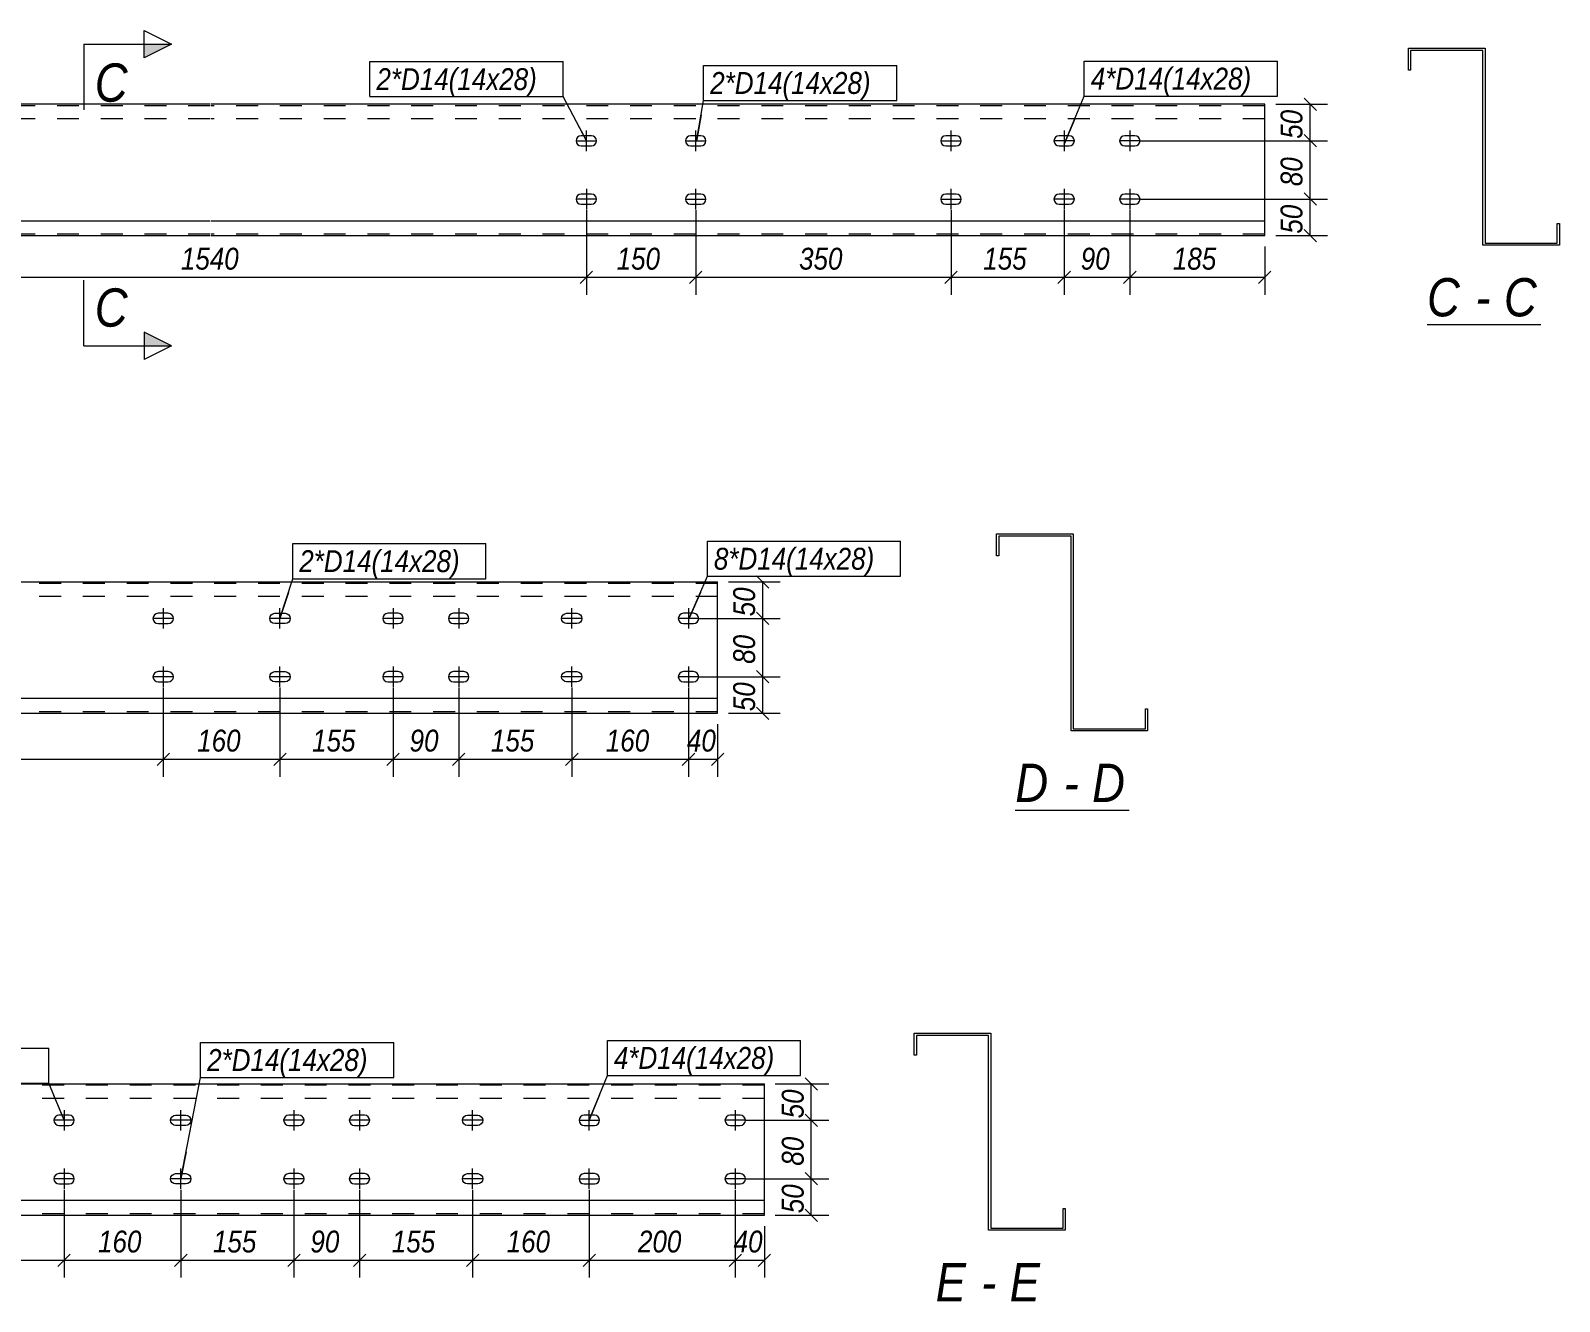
# Model space of a CAD drawing. Header units: millimetres. Extents: x 181 to 4047, y 165 to 2266.
# Drawn here: x 1389.8 to 1529.5, y 363.3 to 479.4 of the extents above; entities that cross this region are included whole.
import ezdxf

# ---------------------------------------------------------------- set-up
doc = ezdxf.new("R2010")
doc.units = ezdxf.units.MM
doc.linetypes.add('XKITLINE00', pattern=[0])
doc.linetypes.add('XKITLINE02', pattern=[4, 2, -2])
for name, color, linetype, lineweight in [('Bolt', 7, 'Continuous', 0), ('BoltMark', 3, 'Continuous', 0), ('OtherObjectType', 1, 'Continuous', 0), ('Part', 2, 'Continuous', 0), ('Section', 6, 'Continuous', 0), ('Z-DIMENSIONS', 1, 'Continuous', 0)]:
    doc.layers.add(name, color=color, linetype=linetype, lineweight=lineweight)
doc.styles.add('Arial Italic', font='ariali.ttf')

msp = doc.modelspace()

# ---------------------------------------------------------------- hatches: boundary and pattern name
at = {"layer": 'Section'}
for points in [[(1400.19, 478.17), (1402.69, 478.17), (1400.19, 476.92)], [(1400.19, 451.86), (1402.69, 450.61), (1400.19, 450.61)]]:
    msp.add_hatch(color=1, dxfattribs=at).paths.add_polyline_path(points, flags=17)

# ---------------------------------------------------------------- linework, layer by layer
at = {"layer": 'Bolt', "color": 3, "linetype": 'XKITLINE00', "lineweight": 0}
for p, q in [((1439.71, 469.53), (1439.67, 469.35)), ((1439.81, 469.68), (1439.71, 469.53)), ((1439.96, 469.78), (1439.81, 469.68)), ((1440.14, 469.81), (1439.96, 469.78)), ((1441.07, 469.81), (1440.14, 469.81)), ((1440.61, 468.41), (1440.61, 470.28)), ((1441.25, 469.78), (1441.07, 469.81)), ((1441.4, 469.68), (1441.25, 469.78)), ((1441.5, 469.53), (1441.4, 469.68)), ((1441.54, 469.35), (1441.5, 469.53)), ((1449.71, 469.53), (1449.67, 469.35)), ((1449.81, 469.68), (1449.71, 469.53)), ((1449.96, 469.78), (1449.81, 469.68)), ((1450.14, 469.81), (1449.96, 469.78)), ((1451.07, 469.81), (1450.14, 469.81)), ((1450.61, 468.41), (1450.61, 470.28)), ((1451.25, 469.78), (1451.07, 469.81)), ((1451.4, 469.68), (1451.25, 469.78)), ((1451.5, 469.53), (1451.4, 469.68)), ((1451.54, 469.35), (1451.5, 469.53)), ((1473.04, 469.53), (1473.01, 469.35)), ((1473.14, 469.68), (1473.04, 469.53)), ((1473.29, 469.78), (1473.14, 469.68)), ((1473.47, 469.81), (1473.29, 469.78)), ((1474.41, 469.81), (1473.47, 469.81)), ((1473.94, 468.41), (1473.94, 470.28)), ((1474.58, 469.78), (1474.41, 469.81)), ((1474.74, 469.68), (1474.58, 469.78)), ((1474.84, 469.53), (1474.74, 469.68)), ((1474.87, 469.35), (1474.84, 469.53)), ((1483.38, 469.53), (1483.34, 469.35)), ((1483.48, 469.68), (1483.38, 469.53)), ((1483.63, 469.78), (1483.48, 469.68)), ((1483.81, 469.81), (1483.63, 469.78)), ((1484.74, 469.81), (1483.81, 469.81)), ((1484.27, 470.28), (1484.27, 468.41)), ((1484.92, 469.78), (1484.74, 469.81)), ((1485.07, 469.68), (1484.92, 469.78)), ((1485.17, 469.53), (1485.07, 469.68)), ((1485.21, 469.35), (1485.17, 469.53)), ((1489.38, 469.53), (1489.34, 469.35)), ((1489.48, 469.68), (1489.38, 469.53)), ((1489.63, 469.78), (1489.48, 469.68)), ((1489.81, 469.81), (1489.63, 469.78)), ((1490.74, 469.81), (1489.81, 469.81)), ((1490.27, 470.28), (1490.27, 468.41)), ((1490.92, 469.78), (1490.74, 469.81)), ((1491.07, 469.68), (1490.92, 469.78)), ((1491.17, 469.53), (1491.07, 469.68)), ((1491.21, 469.35), (1491.17, 469.53)), ((1439.67, 469.35), (1439.67, 469.35)), ((1439.67, 469.35), (1439.71, 469.17)), ((1439.67, 469.35), (1441.54, 469.35)), ((1439.71, 469.17), (1439.81, 469.02)), ((1439.81, 469.02), (1439.96, 468.92)), ((1439.96, 468.92), (1440.14, 468.88)), ((1440.14, 468.88), (1441.07, 468.88)), ((1441.07, 468.88), (1441.25, 468.92)), ((1441.25, 468.92), (1441.4, 469.02)), ((1441.4, 469.02), (1441.5, 469.17)), ((1441.5, 469.17), (1441.54, 469.35)), ((1441.54, 469.35), (1441.54, 469.35)), ((1449.67, 469.35), (1449.67, 469.35)), ((1449.67, 469.35), (1449.71, 469.17)), ((1449.67, 469.35), (1451.54, 469.35)), ((1449.71, 469.17), (1449.81, 469.02)), ((1449.81, 469.02), (1449.96, 468.92)), ((1449.96, 468.92), (1450.14, 468.88)), ((1450.14, 468.88), (1451.07, 468.88)), ((1451.07, 468.88), (1451.25, 468.92)), ((1451.25, 468.92), (1451.4, 469.02)), ((1451.4, 469.02), (1451.5, 469.17)), ((1451.5, 469.17), (1451.54, 469.35)), ((1451.54, 469.35), (1451.54, 469.35)), ((1473.01, 469.35), (1473.01, 469.35)), ((1473.01, 469.35), (1473.04, 469.17)), ((1473.01, 469.35), (1474.87, 469.35)), ((1473.04, 469.17), (1473.14, 469.02)), ((1473.14, 469.02), (1473.29, 468.92)), ((1473.29, 468.92), (1473.47, 468.88)), ((1473.47, 468.88), (1474.41, 468.88)), ((1474.41, 468.88), (1474.58, 468.92)), ((1474.58, 468.92), (1474.74, 469.02)), ((1474.74, 469.02), (1474.84, 469.17)), ((1474.84, 469.17), (1474.87, 469.35)), ((1474.87, 469.35), (1474.87, 469.35)), ((1483.34, 469.35), (1483.34, 469.35)), ((1483.34, 469.35), (1483.38, 469.17)), ((1485.21, 469.35), (1483.34, 469.35)), ((1483.38, 469.17), (1483.48, 469.02)), ((1483.48, 469.02), (1483.63, 468.92)), ((1483.63, 468.92), (1483.81, 468.88)), ((1483.81, 468.88), (1484.74, 468.88)), ((1484.74, 468.88), (1484.92, 468.92)), ((1484.92, 468.92), (1485.07, 469.02)), ((1485.07, 469.02), (1485.17, 469.17)), ((1485.17, 469.17), (1485.21, 469.35)), ((1485.21, 469.35), (1485.21, 469.35)), ((1489.34, 469.35), (1489.34, 469.35)), ((1489.34, 469.35), (1489.38, 469.17)), ((1491.21, 469.35), (1489.34, 469.35)), ((1489.38, 469.17), (1489.48, 469.02)), ((1489.48, 469.02), (1489.63, 468.92)), ((1489.63, 468.92), (1489.81, 468.88)), ((1489.81, 468.88), (1490.74, 468.88)), ((1490.74, 468.88), (1490.92, 468.92)), ((1490.92, 468.92), (1491.07, 469.02)), ((1491.07, 469.02), (1491.17, 469.17)), ((1491.17, 469.17), (1491.21, 469.35)), ((1491.21, 469.35), (1491.21, 469.35)), ((1439.71, 464.19), (1439.67, 464.01)), ((1439.67, 464.01), (1439.67, 464.01)), ((1439.67, 464.01), (1439.71, 463.84)), ((1441.54, 464.01), (1439.67, 464.01)), ((1439.81, 464.34), (1439.71, 464.19)), ((1439.71, 463.84), (1439.81, 463.68)), ((1439.96, 464.44), (1439.81, 464.34)), ((1440.14, 464.48), (1439.96, 464.44)), ((1441.07, 464.48), (1440.14, 464.48)), ((1440.61, 464.95), (1440.61, 463.08)), ((1441.25, 464.44), (1441.07, 464.48)), ((1441.4, 464.34), (1441.25, 464.44)), ((1441.5, 464.19), (1441.4, 464.34)), ((1441.4, 463.68), (1441.5, 463.84)), ((1441.54, 464.01), (1441.5, 464.19)), ((1441.5, 463.84), (1441.54, 464.01)), ((1441.54, 464.01), (1441.54, 464.01)), ((1449.71, 464.19), (1449.67, 464.01)), ((1449.67, 464.01), (1449.67, 464.01)), ((1449.67, 464.01), (1449.71, 463.84)), ((1449.67, 464.01), (1451.54, 464.01)), ((1449.81, 464.34), (1449.71, 464.19)), ((1449.71, 463.84), (1449.81, 463.68)), ((1449.96, 464.44), (1449.81, 464.34)), ((1450.14, 464.48), (1449.96, 464.44)), ((1451.07, 464.48), (1450.14, 464.48)), ((1450.61, 463.08), (1450.61, 464.95)), ((1451.25, 464.44), (1451.07, 464.48)), ((1451.4, 464.34), (1451.25, 464.44)), ((1451.5, 464.19), (1451.4, 464.34)), ((1451.4, 463.68), (1451.5, 463.84)), ((1451.54, 464.01), (1451.5, 464.19)), ((1451.5, 463.84), (1451.54, 464.01)), ((1451.54, 464.01), (1451.54, 464.01)), ((1473.04, 464.19), (1473.01, 464.01)), ((1473.01, 464.01), (1473.01, 464.01)), ((1473.01, 464.01), (1473.04, 463.84)), ((1473.01, 464.01), (1474.87, 464.01)), ((1473.14, 464.34), (1473.04, 464.19)), ((1473.04, 463.84), (1473.14, 463.68)), ((1473.29, 464.44), (1473.14, 464.34)), ((1473.47, 464.48), (1473.29, 464.44)), ((1474.41, 464.48), (1473.47, 464.48)), ((1473.94, 463.08), (1473.94, 464.95)), ((1474.58, 464.44), (1474.41, 464.48)), ((1474.74, 464.34), (1474.58, 464.44)), ((1474.84, 464.19), (1474.74, 464.34)), ((1474.74, 463.68), (1474.84, 463.84)), ((1474.87, 464.01), (1474.84, 464.19)), ((1474.84, 463.84), (1474.87, 464.01)), ((1474.87, 464.01), (1474.87, 464.01)), ((1483.38, 464.19), (1483.34, 464.01)), ((1483.34, 464.01), (1483.34, 464.01)), ((1483.34, 464.01), (1483.38, 463.83)), ((1485.21, 464.01), (1483.34, 464.01)), ((1483.48, 464.34), (1483.38, 464.19)), ((1483.38, 463.83), (1483.48, 463.68)), ((1483.63, 464.44), (1483.48, 464.34)), ((1483.81, 464.48), (1483.63, 464.44)), ((1484.74, 464.48), (1483.81, 464.48)), ((1484.27, 464.95), (1484.27, 463.08)), ((1484.92, 464.44), (1484.74, 464.48)), ((1485.07, 464.34), (1484.92, 464.44)), ((1485.17, 464.19), (1485.07, 464.34)), ((1485.07, 463.68), (1485.17, 463.83)), ((1485.21, 464.01), (1485.17, 464.19)), ((1485.17, 463.83), (1485.21, 464.01)), ((1485.21, 464.01), (1485.21, 464.01)), ((1489.38, 464.19), (1489.34, 464.01)), ((1489.34, 464.01), (1489.34, 464.01)), ((1489.34, 464.01), (1489.38, 463.83)), ((1491.21, 464.01), (1489.34, 464.01)), ((1489.48, 464.34), (1489.38, 464.19)), ((1489.38, 463.83), (1489.48, 463.68)), ((1489.63, 464.44), (1489.48, 464.34)), ((1489.81, 464.48), (1489.63, 464.44)), ((1490.74, 464.48), (1489.81, 464.48)), ((1490.27, 464.95), (1490.27, 463.08)), ((1490.92, 464.44), (1490.74, 464.48)), ((1491.07, 464.34), (1490.92, 464.44)), ((1491.17, 464.19), (1491.07, 464.34)), ((1491.07, 463.68), (1491.17, 463.83)), ((1491.21, 464.01), (1491.17, 464.19)), ((1491.17, 463.83), (1491.21, 464.01)), ((1491.21, 464.01), (1491.21, 464.01)), ((1439.81, 463.68), (1439.96, 463.58)), ((1439.96, 463.58), (1440.14, 463.55)), ((1440.14, 463.55), (1441.07, 463.55)), ((1441.07, 463.55), (1441.25, 463.58)), ((1441.25, 463.58), (1441.4, 463.68)), ((1449.81, 463.68), (1449.96, 463.58)), ((1449.96, 463.58), (1450.14, 463.55)), ((1450.14, 463.55), (1451.07, 463.55)), ((1451.07, 463.55), (1451.25, 463.58)), ((1451.25, 463.58), (1451.4, 463.68)), ((1473.14, 463.68), (1473.29, 463.58)), ((1473.29, 463.58), (1473.47, 463.55)), ((1473.47, 463.55), (1474.41, 463.55)), ((1474.41, 463.55), (1474.58, 463.58)), ((1474.58, 463.58), (1474.74, 463.68)), ((1483.48, 463.68), (1483.63, 463.58)), ((1483.63, 463.58), (1483.81, 463.55)), ((1483.81, 463.55), (1484.74, 463.55)), ((1484.74, 463.55), (1484.92, 463.58)), ((1484.92, 463.58), (1485.07, 463.68)), ((1489.48, 463.68), (1489.63, 463.58)), ((1489.63, 463.58), (1489.81, 463.55)), ((1489.81, 463.55), (1490.74, 463.55)), ((1490.74, 463.55), (1490.92, 463.58)), ((1490.92, 463.58), (1491.07, 463.68)), ((1401.3, 426.13), (1401.15, 426.03)), ((1401.48, 426.17), (1401.3, 426.13)), ((1402.41, 426.17), (1401.48, 426.17)), ((1401.95, 426.64), (1401.95, 424.77)), ((1402.59, 426.13), (1402.41, 426.17)), ((1402.74, 426.03), (1402.59, 426.13)), ((1411.82, 426.03), (1411.97, 426.13)), ((1411.97, 426.13), (1412.15, 426.17)), ((1412.15, 426.17), (1413.08, 426.17)), ((1412.61, 424.77), (1412.61, 426.64)), ((1413.08, 426.17), (1413.26, 426.13)), ((1413.26, 426.13), (1413.41, 426.03)), ((1422.3, 426.13), (1422.15, 426.03)), ((1422.48, 426.17), (1422.3, 426.13)), ((1423.41, 426.17), (1422.48, 426.17)), ((1422.95, 426.64), (1422.95, 424.77)), ((1423.59, 426.13), (1423.41, 426.17)), ((1423.74, 426.03), (1423.59, 426.13)), ((1428.3, 426.13), (1428.15, 426.03)), ((1428.48, 426.17), (1428.3, 426.13)), ((1429.41, 426.17), (1428.48, 426.17)), ((1428.95, 426.64), (1428.95, 424.77)), ((1429.59, 426.13), (1429.41, 426.17)), ((1429.74, 426.03), (1429.59, 426.13)), ((1438.48, 426.03), (1438.63, 426.13)), ((1438.63, 426.13), (1438.81, 426.17)), ((1438.81, 426.17), (1439.75, 426.17)), ((1439.28, 424.77), (1439.28, 426.64)), ((1439.75, 426.17), (1439.93, 426.13)), ((1439.93, 426.13), (1440.08, 426.03)), ((1449.3, 426.13), (1449.15, 426.03)), ((1449.48, 426.17), (1449.3, 426.13)), ((1450.41, 426.17), (1449.48, 426.17)), ((1449.95, 426.64), (1449.95, 424.77)), ((1450.59, 426.13), (1450.41, 426.17)), ((1450.74, 426.03), (1450.59, 426.13)), ((1401.05, 425.88), (1401.01, 425.7)), ((1401.01, 425.7), (1401.01, 425.7)), ((1401.01, 425.7), (1401.05, 425.52)), ((1402.88, 425.7), (1401.01, 425.7)), ((1401.15, 426.03), (1401.05, 425.88)), ((1401.05, 425.52), (1401.15, 425.37)), ((1401.15, 425.37), (1401.3, 425.27)), ((1401.3, 425.27), (1401.48, 425.24)), ((1401.48, 425.24), (1402.41, 425.24)), ((1402.41, 425.24), (1402.59, 425.27)), ((1402.59, 425.27), (1402.74, 425.37)), ((1402.84, 425.88), (1402.74, 426.03)), ((1402.74, 425.37), (1402.84, 425.52)), ((1402.88, 425.7), (1402.84, 425.88)), ((1402.84, 425.52), (1402.88, 425.7)), ((1402.88, 425.7), (1402.88, 425.7)), ((1411.68, 425.7), (1411.72, 425.88)), ((1411.72, 425.52), (1411.68, 425.7)), ((1411.68, 425.7), (1411.68, 425.7)), ((1413.55, 425.7), (1411.68, 425.7)), ((1411.72, 425.88), (1411.82, 426.03)), ((1411.82, 425.37), (1411.72, 425.52)), ((1411.97, 425.27), (1411.82, 425.37)), ((1412.15, 425.24), (1411.97, 425.27)), ((1413.08, 425.24), (1412.15, 425.24)), ((1413.26, 425.27), (1413.08, 425.24)), ((1413.41, 425.37), (1413.26, 425.27)), ((1413.41, 426.03), (1413.51, 425.88)), ((1413.51, 425.52), (1413.41, 425.37)), ((1413.51, 425.88), (1413.55, 425.7)), ((1413.55, 425.7), (1413.51, 425.52)), ((1413.55, 425.7), (1413.55, 425.7)), ((1422.05, 425.88), (1422.01, 425.7)), ((1422.01, 425.7), (1422.01, 425.7)), ((1422.01, 425.7), (1422.05, 425.52)), ((1423.88, 425.7), (1422.01, 425.7)), ((1422.15, 426.03), (1422.05, 425.88)), ((1422.05, 425.52), (1422.15, 425.37)), ((1422.15, 425.37), (1422.3, 425.27)), ((1422.3, 425.27), (1422.48, 425.24)), ((1422.48, 425.24), (1423.41, 425.24)), ((1423.41, 425.24), (1423.59, 425.27)), ((1423.59, 425.27), (1423.74, 425.37)), ((1423.84, 425.88), (1423.74, 426.03)), ((1423.74, 425.37), (1423.84, 425.52)), ((1423.88, 425.7), (1423.84, 425.88)), ((1423.84, 425.52), (1423.88, 425.7)), ((1423.88, 425.7), (1423.88, 425.7)), ((1428.05, 425.88), (1428.01, 425.7)), ((1428.01, 425.7), (1428.01, 425.7)), ((1428.01, 425.7), (1428.05, 425.52)), ((1429.88, 425.7), (1428.01, 425.7)), ((1428.15, 426.03), (1428.05, 425.88)), ((1428.05, 425.52), (1428.15, 425.37)), ((1428.15, 425.37), (1428.3, 425.27)), ((1428.3, 425.27), (1428.48, 425.24)), ((1428.48, 425.24), (1429.41, 425.24)), ((1429.41, 425.24), (1429.59, 425.27)), ((1429.59, 425.27), (1429.74, 425.37)), ((1429.84, 425.88), (1429.74, 426.03)), ((1429.74, 425.37), (1429.84, 425.52)), ((1429.88, 425.7), (1429.84, 425.88)), ((1429.84, 425.52), (1429.88, 425.7)), ((1429.88, 425.7), (1429.88, 425.7)), ((1438.35, 425.7), (1438.38, 425.88)), ((1438.38, 425.52), (1438.35, 425.7)), ((1438.35, 425.7), (1438.35, 425.7)), ((1440.21, 425.7), (1438.35, 425.7)), ((1438.38, 425.88), (1438.48, 426.03)), ((1438.48, 425.37), (1438.38, 425.52)), ((1438.63, 425.27), (1438.48, 425.37)), ((1438.81, 425.24), (1438.63, 425.27)), ((1439.75, 425.24), (1438.81, 425.24)), ((1439.93, 425.27), (1439.75, 425.24)), ((1440.08, 425.37), (1439.93, 425.27)), ((1440.08, 426.03), (1440.18, 425.88)), ((1440.18, 425.52), (1440.08, 425.37)), ((1440.18, 425.88), (1440.21, 425.7)), ((1440.21, 425.7), (1440.18, 425.52)), ((1440.21, 425.7), (1440.21, 425.7)), ((1449.05, 425.88), (1449.01, 425.7)), ((1449.01, 425.7), (1449.01, 425.7)), ((1449.01, 425.7), (1449.05, 425.52)), ((1450.88, 425.7), (1449.01, 425.7)), ((1449.15, 426.03), (1449.05, 425.88)), ((1449.05, 425.52), (1449.15, 425.37)), ((1449.15, 425.37), (1449.3, 425.27)), ((1449.3, 425.27), (1449.48, 425.24)), ((1449.48, 425.24), (1450.41, 425.24)), ((1450.41, 425.24), (1450.59, 425.27)), ((1450.59, 425.27), (1450.74, 425.37)), ((1450.84, 425.88), (1450.74, 426.03)), ((1450.74, 425.37), (1450.84, 425.52)), ((1450.88, 425.7), (1450.84, 425.88)), ((1450.84, 425.52), (1450.88, 425.7)), ((1450.88, 425.7), (1450.88, 425.7)), ((1401.05, 420.55), (1401.01, 420.37)), ((1401.15, 420.7), (1401.05, 420.55)), ((1401.3, 420.8), (1401.15, 420.7)), ((1401.48, 420.84), (1401.3, 420.8)), ((1402.41, 420.84), (1401.48, 420.84)), ((1401.95, 421.3), (1401.95, 419.44)), ((1402.59, 420.8), (1402.41, 420.84)), ((1402.74, 420.7), (1402.59, 420.8)), ((1402.84, 420.55), (1402.74, 420.7)), ((1402.88, 420.37), (1402.84, 420.55)), ((1411.68, 420.37), (1411.72, 420.55)), ((1411.72, 420.55), (1411.82, 420.7)), ((1411.82, 420.7), (1411.97, 420.8)), ((1411.97, 420.8), (1412.15, 420.84)), ((1412.15, 420.84), (1413.08, 420.84)), ((1412.61, 419.44), (1412.61, 421.3)), ((1413.08, 420.84), (1413.26, 420.8)), ((1413.26, 420.8), (1413.41, 420.7)), ((1413.41, 420.7), (1413.51, 420.55)), ((1413.51, 420.55), (1413.55, 420.37)), ((1422.05, 420.55), (1422.01, 420.37)), ((1422.15, 420.7), (1422.05, 420.55)), ((1422.3, 420.8), (1422.15, 420.7)), ((1422.48, 420.84), (1422.3, 420.8)), ((1423.41, 420.84), (1422.48, 420.84)), ((1422.95, 421.3), (1422.95, 419.44)), ((1423.59, 420.8), (1423.41, 420.84)), ((1423.74, 420.7), (1423.59, 420.8)), ((1423.84, 420.55), (1423.74, 420.7)), ((1423.88, 420.37), (1423.84, 420.55)), ((1428.05, 420.55), (1428.01, 420.37)), ((1428.15, 420.7), (1428.05, 420.55)), ((1428.3, 420.8), (1428.15, 420.7)), ((1428.48, 420.84), (1428.3, 420.8)), ((1429.41, 420.84), (1428.48, 420.84)), ((1428.95, 421.3), (1428.95, 419.44)), ((1429.59, 420.8), (1429.41, 420.84)), ((1429.74, 420.7), (1429.59, 420.8)), ((1429.84, 420.55), (1429.74, 420.7)), ((1429.88, 420.37), (1429.84, 420.55)), ((1438.35, 420.37), (1438.38, 420.55)), ((1438.38, 420.55), (1438.48, 420.7)), ((1438.48, 420.7), (1438.63, 420.8)), ((1438.63, 420.8), (1438.81, 420.84)), ((1438.81, 420.84), (1439.75, 420.84)), ((1439.28, 419.44), (1439.28, 421.3)), ((1439.75, 420.84), (1439.93, 420.8)), ((1439.93, 420.8), (1440.08, 420.7)), ((1440.08, 420.7), (1440.18, 420.55)), ((1440.18, 420.55), (1440.21, 420.37)), ((1449.05, 420.55), (1449.01, 420.37)), ((1449.15, 420.7), (1449.05, 420.55)), ((1449.3, 420.8), (1449.15, 420.7)), ((1449.48, 420.84), (1449.3, 420.8)), ((1450.41, 420.84), (1449.48, 420.84)), ((1449.95, 421.3), (1449.95, 419.44)), ((1450.59, 420.8), (1450.41, 420.84)), ((1450.74, 420.7), (1450.59, 420.8)), ((1450.84, 420.55), (1450.74, 420.7)), ((1450.88, 420.37), (1450.84, 420.55)), ((1401.01, 420.37), (1401.01, 420.37)), ((1401.01, 420.37), (1401.05, 420.19)), ((1402.88, 420.37), (1401.01, 420.37)), ((1401.05, 420.19), (1401.15, 420.04)), ((1401.15, 420.04), (1401.3, 419.94)), ((1401.3, 419.94), (1401.48, 419.9)), ((1401.48, 419.9), (1402.41, 419.9)), ((1402.41, 419.9), (1402.59, 419.94)), ((1402.59, 419.94), (1402.74, 420.04)), ((1402.74, 420.04), (1402.84, 420.19)), ((1402.84, 420.19), (1402.88, 420.37)), ((1402.88, 420.37), (1402.88, 420.37)), ((1411.72, 420.19), (1411.68, 420.37)), ((1411.68, 420.37), (1411.68, 420.37)), ((1413.55, 420.37), (1411.68, 420.37)), ((1411.82, 420.04), (1411.72, 420.19)), ((1411.97, 419.94), (1411.82, 420.04)), ((1412.15, 419.9), (1411.97, 419.94)), ((1413.08, 419.9), (1412.15, 419.9)), ((1413.26, 419.94), (1413.08, 419.9)), ((1413.41, 420.04), (1413.26, 419.94)), ((1413.51, 420.19), (1413.41, 420.04)), ((1413.55, 420.37), (1413.51, 420.19)), ((1413.55, 420.37), (1413.55, 420.37)), ((1422.01, 420.37), (1422.01, 420.37)), ((1422.01, 420.37), (1422.05, 420.19)), ((1423.88, 420.37), (1422.01, 420.37)), ((1422.05, 420.19), (1422.15, 420.04)), ((1422.15, 420.04), (1422.3, 419.94)), ((1422.3, 419.94), (1422.48, 419.9)), ((1422.48, 419.9), (1423.41, 419.9)), ((1423.41, 419.9), (1423.59, 419.94)), ((1423.59, 419.94), (1423.74, 420.04)), ((1423.74, 420.04), (1423.84, 420.19)), ((1423.84, 420.19), (1423.88, 420.37)), ((1423.88, 420.37), (1423.88, 420.37)), ((1428.01, 420.37), (1428.01, 420.37)), ((1428.01, 420.37), (1428.05, 420.19)), ((1429.88, 420.37), (1428.01, 420.37)), ((1428.05, 420.19), (1428.15, 420.04)), ((1428.15, 420.04), (1428.3, 419.94)), ((1428.3, 419.94), (1428.48, 419.9)), ((1428.48, 419.9), (1429.41, 419.9)), ((1429.41, 419.9), (1429.59, 419.94)), ((1429.59, 419.94), (1429.74, 420.04)), ((1429.74, 420.04), (1429.84, 420.19)), ((1429.84, 420.19), (1429.88, 420.37)), ((1429.88, 420.37), (1429.88, 420.37)), ((1438.38, 420.19), (1438.35, 420.37)), ((1438.35, 420.37), (1438.35, 420.37)), ((1440.21, 420.37), (1438.35, 420.37)), ((1438.48, 420.04), (1438.38, 420.19)), ((1438.63, 419.94), (1438.48, 420.04)), ((1438.81, 419.9), (1438.63, 419.94)), ((1439.75, 419.9), (1438.81, 419.9)), ((1439.93, 419.94), (1439.75, 419.9)), ((1440.08, 420.04), (1439.93, 419.94)), ((1440.18, 420.19), (1440.08, 420.04)), ((1440.21, 420.37), (1440.18, 420.19)), ((1440.21, 420.37), (1440.21, 420.37)), ((1449.01, 420.37), (1449.01, 420.37)), ((1449.01, 420.37), (1449.05, 420.19)), ((1450.88, 420.37), (1449.01, 420.37)), ((1449.05, 420.19), (1449.15, 420.04)), ((1449.15, 420.04), (1449.3, 419.94)), ((1449.3, 419.94), (1449.48, 419.9)), ((1449.48, 419.9), (1450.41, 419.9)), ((1450.41, 419.9), (1450.59, 419.94)), ((1450.59, 419.94), (1450.74, 420.04)), ((1450.74, 420.04), (1450.84, 420.19)), ((1450.84, 420.19), (1450.88, 420.37)), ((1450.88, 420.37), (1450.88, 420.37)), ((1391.99, 380), (1391.95, 379.83)), ((1392.09, 380.16), (1391.99, 380)), ((1392.24, 380.26), (1392.09, 380.16)), ((1392.42, 380.29), (1392.24, 380.26)), ((1393.35, 380.29), (1392.42, 380.29)), ((1392.88, 380.76), (1392.88, 378.89)), ((1393.53, 380.26), (1393.35, 380.29)), ((1393.68, 380.16), (1393.53, 380.26)), ((1393.78, 380), (1393.68, 380.16)), ((1393.82, 379.83), (1393.78, 380)), ((1402.62, 379.83), (1402.65, 380)), ((1402.65, 380), (1402.75, 380.16)), ((1402.75, 380.16), (1402.91, 380.26)), ((1402.91, 380.26), (1403.08, 380.29)), ((1403.08, 380.29), (1404.02, 380.29)), ((1403.55, 378.89), (1403.55, 380.76)), ((1404.02, 380.29), (1404.2, 380.26)), ((1404.2, 380.26), (1404.35, 380.16)), ((1404.35, 380.16), (1404.45, 380)), ((1404.45, 380), (1404.48, 379.83)), ((1412.99, 380), (1412.95, 379.83)), ((1413.09, 380.16), (1412.99, 380)), ((1413.24, 380.26), (1413.09, 380.16)), ((1413.42, 380.29), (1413.24, 380.26)), ((1414.35, 380.29), (1413.42, 380.29)), ((1413.88, 380.76), (1413.88, 378.89)), ((1414.53, 380.26), (1414.35, 380.29)), ((1414.68, 380.16), (1414.53, 380.26)), ((1414.78, 380), (1414.68, 380.16)), ((1414.82, 379.83), (1414.78, 380)), ((1418.99, 380), (1418.95, 379.83)), ((1419.09, 380.16), (1418.99, 380)), ((1419.24, 380.26), (1419.09, 380.16)), ((1419.42, 380.29), (1419.24, 380.26)), ((1420.35, 380.29), (1419.42, 380.29)), ((1419.88, 380.76), (1419.88, 378.89)), ((1420.53, 380.26), (1420.35, 380.29)), ((1420.68, 380.16), (1420.53, 380.26)), ((1420.78, 380), (1420.68, 380.16)), ((1420.82, 379.83), (1420.78, 380)), ((1429.28, 379.83), (1429.32, 380)), ((1429.32, 380), (1429.42, 380.16)), ((1429.42, 380.16), (1429.57, 380.26)), ((1429.57, 380.26), (1429.75, 380.29)), ((1429.75, 380.29), (1430.68, 380.29)), ((1430.22, 378.89), (1430.22, 380.76)), ((1430.68, 380.29), (1430.86, 380.26)), ((1430.86, 380.26), (1431.01, 380.16)), ((1431.01, 380.16), (1431.12, 380)), ((1431.12, 380), (1431.15, 379.83)), ((1439.99, 380), (1439.95, 379.83)), ((1440.09, 380.16), (1439.99, 380)), ((1440.24, 380.26), (1440.09, 380.16)), ((1440.42, 380.29), (1440.24, 380.26)), ((1441.35, 380.29), (1440.42, 380.29)), ((1440.88, 378.89), (1440.88, 380.76)), ((1441.53, 380.26), (1441.35, 380.29)), ((1441.68, 380.16), (1441.53, 380.26)), ((1441.78, 380), (1441.68, 380.16)), ((1441.82, 379.83), (1441.78, 380)), ((1453.32, 380), (1453.28, 379.83)), ((1453.42, 380.16), (1453.32, 380)), ((1453.57, 380.26), (1453.42, 380.16)), ((1453.75, 380.29), (1453.57, 380.26)), ((1454.68, 380.29), (1453.75, 380.29)), ((1454.22, 380.76), (1454.22, 378.89)), ((1454.86, 380.26), (1454.68, 380.29)), ((1455.01, 380.16), (1454.86, 380.26)), ((1455.12, 380), (1455.01, 380.16)), ((1455.15, 379.83), (1455.12, 380)), ((1391.95, 379.83), (1391.95, 379.83)), ((1391.95, 379.83), (1391.99, 379.65)), ((1393.82, 379.83), (1391.95, 379.83)), ((1391.99, 379.65), (1392.09, 379.5)), ((1392.09, 379.5), (1392.24, 379.39)), ((1392.24, 379.39), (1392.42, 379.36)), ((1392.42, 379.36), (1393.35, 379.36)), ((1393.35, 379.36), (1393.53, 379.39)), ((1393.53, 379.39), (1393.68, 379.5)), ((1393.68, 379.5), (1393.78, 379.65)), ((1393.78, 379.65), (1393.82, 379.83)), ((1393.82, 379.83), (1393.82, 379.83)), ((1402.65, 379.65), (1402.62, 379.83)), ((1402.62, 379.83), (1402.62, 379.83)), ((1404.48, 379.83), (1402.62, 379.83)), ((1402.75, 379.5), (1402.65, 379.65)), ((1402.91, 379.39), (1402.75, 379.5)), ((1403.08, 379.36), (1402.91, 379.39)), ((1404.02, 379.36), (1403.08, 379.36)), ((1404.2, 379.39), (1404.02, 379.36)), ((1404.35, 379.5), (1404.2, 379.39)), ((1404.45, 379.65), (1404.35, 379.5)), ((1404.48, 379.83), (1404.45, 379.65)), ((1404.48, 379.83), (1404.48, 379.83)), ((1412.95, 379.83), (1412.95, 379.83)), ((1412.95, 379.83), (1412.99, 379.65)), ((1414.82, 379.83), (1412.95, 379.83)), ((1412.99, 379.65), (1413.09, 379.5)), ((1413.09, 379.5), (1413.24, 379.39)), ((1413.24, 379.39), (1413.42, 379.36)), ((1413.42, 379.36), (1414.35, 379.36)), ((1414.35, 379.36), (1414.53, 379.39)), ((1414.53, 379.39), (1414.68, 379.5)), ((1414.68, 379.5), (1414.78, 379.65)), ((1414.78, 379.65), (1414.82, 379.83)), ((1414.82, 379.83), (1414.82, 379.83)), ((1418.95, 379.83), (1418.95, 379.83)), ((1418.95, 379.83), (1418.99, 379.65)), ((1420.82, 379.83), (1418.95, 379.83)), ((1418.99, 379.65), (1419.09, 379.5)), ((1419.09, 379.5), (1419.24, 379.39)), ((1419.24, 379.39), (1419.42, 379.36)), ((1419.42, 379.36), (1420.35, 379.36)), ((1420.35, 379.36), (1420.53, 379.39)), ((1420.53, 379.39), (1420.68, 379.5)), ((1420.68, 379.5), (1420.78, 379.65)), ((1420.78, 379.65), (1420.82, 379.83)), ((1420.82, 379.83), (1420.82, 379.83)), ((1429.32, 379.65), (1429.28, 379.83)), ((1429.28, 379.83), (1429.28, 379.83)), ((1431.15, 379.83), (1429.28, 379.83)), ((1429.42, 379.5), (1429.32, 379.65)), ((1429.57, 379.39), (1429.42, 379.5)), ((1429.75, 379.36), (1429.57, 379.39)), ((1430.68, 379.36), (1429.75, 379.36)), ((1430.86, 379.39), (1430.68, 379.36)), ((1431.01, 379.5), (1430.86, 379.39)), ((1431.12, 379.65), (1431.01, 379.5)), ((1431.15, 379.83), (1431.12, 379.65)), ((1431.15, 379.83), (1431.15, 379.83)), ((1439.95, 379.83), (1439.95, 379.83)), ((1439.95, 379.83), (1439.99, 379.65)), ((1439.95, 379.83), (1441.82, 379.83)), ((1439.99, 379.65), (1440.09, 379.5)), ((1440.09, 379.5), (1440.24, 379.39)), ((1440.24, 379.39), (1440.42, 379.36)), ((1440.42, 379.36), (1441.35, 379.36)), ((1441.35, 379.36), (1441.53, 379.39)), ((1441.53, 379.39), (1441.68, 379.5)), ((1441.68, 379.5), (1441.78, 379.65)), ((1441.78, 379.65), (1441.82, 379.83)), ((1441.82, 379.83), (1441.82, 379.83)), ((1453.28, 379.83), (1453.28, 379.83)), ((1453.28, 379.83), (1453.32, 379.65)), ((1455.15, 379.83), (1453.28, 379.83)), ((1453.32, 379.65), (1453.42, 379.5)), ((1453.42, 379.5), (1453.57, 379.39)), ((1453.57, 379.39), (1453.75, 379.36)), ((1453.75, 379.36), (1454.68, 379.36)), ((1454.68, 379.36), (1454.86, 379.39)), ((1454.86, 379.39), (1455.01, 379.5)), ((1455.01, 379.5), (1455.12, 379.65)), ((1455.12, 379.65), (1455.15, 379.83)), ((1455.15, 379.83), (1455.15, 379.83)), ((1391.99, 374.67), (1391.95, 374.49)), ((1391.95, 374.49), (1391.95, 374.49)), ((1391.95, 374.49), (1391.99, 374.31)), ((1393.82, 374.49), (1391.95, 374.49)), ((1392.09, 374.82), (1391.99, 374.67)), ((1392.24, 374.92), (1392.09, 374.82)), ((1392.42, 374.96), (1392.24, 374.92)), ((1393.35, 374.96), (1392.42, 374.96)), ((1392.88, 375.43), (1392.88, 373.56)), ((1393.53, 374.92), (1393.35, 374.96)), ((1393.68, 374.82), (1393.53, 374.92)), ((1393.78, 374.67), (1393.68, 374.82)), ((1393.82, 374.49), (1393.78, 374.67)), ((1393.78, 374.31), (1393.82, 374.49)), ((1393.82, 374.49), (1393.82, 374.49)), ((1402.62, 374.49), (1402.65, 374.67)), ((1402.65, 374.31), (1402.62, 374.49)), ((1402.62, 374.49), (1402.62, 374.49)), ((1404.48, 374.49), (1402.62, 374.49)), ((1402.65, 374.67), (1402.75, 374.82)), ((1402.75, 374.82), (1402.91, 374.92)), ((1402.91, 374.92), (1403.08, 374.96)), ((1403.08, 374.96), (1404.02, 374.96)), ((1403.55, 373.56), (1403.55, 375.43)), ((1404.02, 374.96), (1404.2, 374.92)), ((1404.2, 374.92), (1404.35, 374.82)), ((1404.35, 374.82), (1404.45, 374.67)), ((1404.45, 374.67), (1404.48, 374.49)), ((1404.48, 374.49), (1404.45, 374.31)), ((1404.48, 374.49), (1404.48, 374.49)), ((1412.99, 374.67), (1412.95, 374.49)), ((1412.95, 374.49), (1412.95, 374.49)), ((1412.95, 374.49), (1412.99, 374.31)), ((1414.82, 374.49), (1412.95, 374.49)), ((1413.09, 374.82), (1412.99, 374.67)), ((1413.24, 374.92), (1413.09, 374.82)), ((1413.42, 374.96), (1413.24, 374.92)), ((1414.35, 374.96), (1413.42, 374.96)), ((1413.88, 375.43), (1413.88, 373.56)), ((1414.53, 374.92), (1414.35, 374.96)), ((1414.68, 374.82), (1414.53, 374.92)), ((1414.78, 374.67), (1414.68, 374.82)), ((1414.82, 374.49), (1414.78, 374.67)), ((1414.78, 374.31), (1414.82, 374.49)), ((1414.82, 374.49), (1414.82, 374.49)), ((1418.99, 374.67), (1418.95, 374.49)), ((1418.95, 374.49), (1418.95, 374.49)), ((1418.95, 374.49), (1418.99, 374.31)), ((1420.82, 374.49), (1418.95, 374.49)), ((1419.09, 374.82), (1418.99, 374.67)), ((1419.24, 374.92), (1419.09, 374.82)), ((1419.42, 374.96), (1419.24, 374.92)), ((1420.35, 374.96), (1419.42, 374.96)), ((1419.88, 375.43), (1419.88, 373.56)), ((1420.53, 374.92), (1420.35, 374.96)), ((1420.68, 374.82), (1420.53, 374.92)), ((1420.78, 374.67), (1420.68, 374.82)), ((1420.82, 374.49), (1420.78, 374.67)), ((1420.78, 374.31), (1420.82, 374.49)), ((1420.82, 374.49), (1420.82, 374.49)), ((1429.28, 374.49), (1429.32, 374.67)), ((1429.32, 374.31), (1429.28, 374.49)), ((1429.28, 374.49), (1429.28, 374.49)), ((1431.15, 374.49), (1429.28, 374.49)), ((1429.32, 374.67), (1429.42, 374.82)), ((1429.42, 374.82), (1429.57, 374.92)), ((1429.57, 374.92), (1429.75, 374.96)), ((1429.75, 374.96), (1430.68, 374.96)), ((1430.22, 373.56), (1430.22, 375.43)), ((1430.68, 374.96), (1430.86, 374.92)), ((1430.86, 374.92), (1431.01, 374.82)), ((1431.01, 374.82), (1431.12, 374.67)), ((1431.12, 374.67), (1431.15, 374.49)), ((1431.15, 374.49), (1431.12, 374.31)), ((1431.15, 374.49), (1431.15, 374.49)), ((1439.99, 374.67), (1439.95, 374.49)), ((1439.95, 374.49), (1439.95, 374.49)), ((1439.95, 374.49), (1439.99, 374.31)), ((1439.95, 374.49), (1441.82, 374.49)), ((1440.09, 374.82), (1439.99, 374.67)), ((1440.24, 374.92), (1440.09, 374.82)), ((1440.42, 374.96), (1440.24, 374.92)), ((1441.35, 374.96), (1440.42, 374.96)), ((1440.88, 373.56), (1440.88, 375.43)), ((1441.53, 374.92), (1441.35, 374.96)), ((1441.68, 374.82), (1441.53, 374.92)), ((1441.78, 374.67), (1441.68, 374.82)), ((1441.82, 374.49), (1441.78, 374.67)), ((1441.78, 374.31), (1441.82, 374.49)), ((1441.82, 374.49), (1441.82, 374.49)), ((1453.32, 374.67), (1453.28, 374.49)), ((1453.28, 374.49), (1453.28, 374.49)), ((1453.28, 374.49), (1453.32, 374.31)), ((1455.15, 374.49), (1453.28, 374.49)), ((1453.42, 374.82), (1453.32, 374.67)), ((1453.57, 374.92), (1453.42, 374.82)), ((1453.75, 374.96), (1453.57, 374.92)), ((1454.68, 374.96), (1453.75, 374.96)), ((1454.22, 375.43), (1454.22, 373.56)), ((1454.86, 374.92), (1454.68, 374.96)), ((1455.01, 374.82), (1454.86, 374.92)), ((1455.12, 374.67), (1455.01, 374.82)), ((1455.15, 374.49), (1455.12, 374.67)), ((1455.12, 374.31), (1455.15, 374.49)), ((1455.15, 374.49), (1455.15, 374.49)), ((1391.99, 374.31), (1392.09, 374.16)), ((1392.09, 374.16), (1392.24, 374.06)), ((1392.24, 374.06), (1392.42, 374.03)), ((1392.42, 374.03), (1393.35, 374.03)), ((1393.35, 374.03), (1393.53, 374.06)), ((1393.53, 374.06), (1393.68, 374.16)), ((1393.68, 374.16), (1393.78, 374.31)), ((1402.75, 374.16), (1402.65, 374.31)), ((1402.91, 374.06), (1402.75, 374.16)), ((1403.08, 374.03), (1402.91, 374.06)), ((1404.02, 374.03), (1403.08, 374.03)), ((1404.2, 374.06), (1404.02, 374.03)), ((1404.35, 374.16), (1404.2, 374.06)), ((1404.45, 374.31), (1404.35, 374.16)), ((1412.99, 374.31), (1413.09, 374.16)), ((1413.09, 374.16), (1413.24, 374.06)), ((1413.24, 374.06), (1413.42, 374.03)), ((1413.42, 374.03), (1414.35, 374.03)), ((1414.35, 374.03), (1414.53, 374.06)), ((1414.53, 374.06), (1414.68, 374.16)), ((1414.68, 374.16), (1414.78, 374.31)), ((1418.99, 374.31), (1419.09, 374.16)), ((1419.09, 374.16), (1419.24, 374.06)), ((1419.24, 374.06), (1419.42, 374.03)), ((1419.42, 374.03), (1420.35, 374.03)), ((1420.35, 374.03), (1420.53, 374.06)), ((1420.53, 374.06), (1420.68, 374.16)), ((1420.68, 374.16), (1420.78, 374.31)), ((1429.42, 374.16), (1429.32, 374.31)), ((1429.57, 374.06), (1429.42, 374.16)), ((1429.75, 374.03), (1429.57, 374.06)), ((1430.68, 374.03), (1429.75, 374.03)), ((1430.86, 374.06), (1430.68, 374.03)), ((1431.01, 374.16), (1430.86, 374.06)), ((1431.12, 374.31), (1431.01, 374.16)), ((1439.99, 374.31), (1440.09, 374.16)), ((1440.09, 374.16), (1440.24, 374.06)), ((1440.24, 374.06), (1440.42, 374.03)), ((1440.42, 374.03), (1441.35, 374.03)), ((1441.35, 374.03), (1441.53, 374.06)), ((1441.53, 374.06), (1441.68, 374.16)), ((1441.68, 374.16), (1441.78, 374.31)), ((1453.32, 374.31), (1453.42, 374.16)), ((1453.42, 374.16), (1453.57, 374.06)), ((1453.57, 374.06), (1453.75, 374.03)), ((1453.75, 374.03), (1454.68, 374.03)), ((1454.68, 374.03), (1454.86, 374.06)), ((1454.86, 374.06), (1455.01, 374.16)), ((1455.01, 374.16), (1455.12, 374.31))]:
    msp.add_line(p, q, dxfattribs=at)
at = {"layer": 'BoltMark', "color": 3, "linetype": 'XKITLINE00', "lineweight": 0}
for p, q in [((1420.83, 476.58), (1438.49, 476.58)), ((1420.83, 473.38), (1420.83, 476.58)), ((1438.49, 473.38), (1438.49, 476.58)), ((1486.11, 476.63), (1503.77, 476.63)), ((1486.11, 473.43), (1486.11, 476.63)), ((1503.77, 473.43), (1503.77, 476.63)), ((1451.33, 476.23), (1468.99, 476.23)), ((1451.33, 473.03), (1451.33, 476.23)), ((1468.99, 473.03), (1468.99, 476.23)), ((1420.83, 473.38), (1438.49, 473.38)), ((1440.61, 469.35), (1438.49, 473.38)), ((1450.69, 469.27), (1451.33, 473.03)), ((1451.33, 473.03), (1468.99, 473.03)), ((1484.27, 469.03), (1486.11, 473.43)), ((1486.11, 473.43), (1503.77, 473.43)), ((1439.44, 471.56), (1440.61, 469.35)), ((1451.11, 471.73), (1450.69, 469.27)), ((1485.24, 471.34), (1484.27, 469.03)), ((1413.78, 432.53), (1431.44, 432.53)), ((1413.78, 429.33), (1413.78, 432.53)), ((1431.44, 429.33), (1431.44, 432.53)), ((1451.67, 432.75), (1469.33, 432.75)), ((1451.67, 429.55), (1451.67, 432.75)), ((1469.33, 429.55), (1469.33, 432.75)), ((1412.61, 425.7), (1413.78, 429.33)), ((1413.78, 429.33), (1431.44, 429.33)), ((1450.04, 425.77), (1451.67, 429.55)), ((1451.67, 429.55), (1469.33, 429.55)), ((1413.38, 428.08), (1412.61, 425.7)), ((1451.03, 428.07), (1450.04, 425.77)), ((1442.53, 387.13), (1460.19, 387.13)), ((1442.53, 383.93), (1442.53, 387.13)), ((1460.19, 383.93), (1460.19, 387.13)), ((1373.83, 386.42), (1391.48, 386.42)), ((1391.48, 383.22), (1391.48, 386.42)), ((1405.36, 386.94), (1423.01, 386.94)), ((1405.36, 383.74), (1405.36, 386.94)), ((1423.01, 383.74), (1423.01, 386.94)), ((1373.83, 383.22), (1391.48, 383.22)), ((1392.88, 379.83), (1391.48, 383.22)), ((1403.55, 374.49), (1405.36, 383.74)), ((1405.36, 383.74), (1423.01, 383.74)), ((1440.88, 379.83), (1442.53, 383.93)), ((1442.53, 383.93), (1460.19, 383.93)), ((1391.93, 382.14), (1392.88, 379.83)), ((1441.81, 382.15), (1440.88, 379.83)), ((1404.03, 376.95), (1403.55, 374.49))]:
    msp.add_line(p, q, dxfattribs=at)
at = {"layer": 'OtherObjectType', "color": 1, "linetype": 'XKITLINE00', "lineweight": 0}
for p, q in [((1517.43, 452.55), (1527.83, 452.55)), ((1479.81, 408.17), (1490.2, 408.17))]:
    msp.add_line(p, q, dxfattribs=at)
at = {"layer": 'Part', "color": 2, "linetype": 'XKITLINE00', "lineweight": 0}
for p, q in [((1515.73, 475.8), (1515.73, 477.8)), ((1515.73, 477.8), (1522.73, 477.8)), ((1522.73, 477.8), (1522.73, 460)), ((1522.53, 477.6), (1515.93, 477.6)), ((1515.93, 477.6), (1515.93, 475.8)), ((1522.53, 459.8), (1522.53, 477.6)), ((1515.93, 475.8), (1515.73, 475.8)), ((1406.24, 472.68), (1330.64, 472.68)), ((1502.61, 472.68), (1406.34, 472.68)), ((1502.61, 460.68), (1502.61, 472.68)), ((1406.24, 462.01), (1330.64, 462.01)), ((1502.61, 462.01), (1406.34, 462.01)), ((1529.33, 461.8), (1529.53, 461.8)), ((1529.33, 460), (1529.33, 461.8)), ((1529.53, 461.8), (1529.53, 459.8)), ((1330.64, 460.68), (1406.24, 460.68)), ((1406.34, 460.68), (1502.61, 460.68)), ((1529.53, 459.8), (1522.53, 459.8)), ((1522.73, 460), (1529.33, 460)), ((1478.1, 431.42), (1478.1, 433.42)), ((1478.1, 433.42), (1485.1, 433.42)), ((1484.9, 433.22), (1478.3, 433.22)), ((1478.3, 433.22), (1478.3, 431.42)), ((1484.9, 415.42), (1484.9, 433.22)), ((1485.1, 433.42), (1485.1, 415.62)), ((1478.3, 431.42), (1478.1, 431.42)), ((1367.92, 429.04), (1452.61, 429.04)), ((1452.61, 417.04), (1452.61, 429.04)), ((1452.61, 418.37), (1367.92, 418.37)), ((1367.92, 417.04), (1452.61, 417.04)), ((1491.7, 415.62), (1491.7, 417.42)), ((1491.7, 417.42), (1491.9, 417.42)), ((1491.9, 417.42), (1491.9, 415.42)), ((1491.9, 415.42), (1484.9, 415.42)), ((1485.1, 415.62), (1491.7, 415.62)), ((1470.57, 385.78), (1470.57, 387.78)), ((1470.57, 387.78), (1477.57, 387.78)), ((1477.37, 387.58), (1470.77, 387.58)), ((1470.77, 387.58), (1470.77, 385.78)), ((1477.37, 369.78), (1477.37, 387.58)), ((1477.57, 387.78), (1477.57, 369.98)), ((1470.77, 385.78), (1470.57, 385.78)), ((1358.86, 383.16), (1456.88, 383.16)), ((1456.88, 371.16), (1456.88, 383.16)), ((1456.88, 372.49), (1358.86, 372.49)), ((1484.17, 369.98), (1484.17, 371.78)), ((1484.17, 371.78), (1484.37, 371.78)), ((1484.37, 371.78), (1484.37, 369.78)), ((1358.86, 371.16), (1456.88, 371.16)), ((1484.37, 369.78), (1477.37, 369.78)), ((1477.57, 369.98), (1484.17, 369.98))]:
    msp.add_line(p, q, dxfattribs=at)
at = {"layer": 'Part', "color": 7, "linetype": 'XKITLINE02', "lineweight": 0}
for p, q in [((1406.24, 472.55), (1330.64, 472.55)), ((1502.61, 472.55), (1406.34, 472.55)), ((1406.24, 471.35), (1330.64, 471.35)), ((1502.61, 471.35), (1406.34, 471.35)), ((1406.24, 460.81), (1330.64, 460.81)), ((1502.61, 460.81), (1406.34, 460.81)), ((1452.61, 428.9), (1367.92, 428.9)), ((1452.61, 427.7), (1367.92, 427.7)), ((1452.61, 417.17), (1367.92, 417.17)), ((1456.88, 383.03), (1358.86, 383.03)), ((1456.88, 381.83), (1358.86, 381.83)), ((1456.88, 371.29), (1358.86, 371.29))]:
    msp.add_line(p, q, dxfattribs=at)
at = {"layer": 'Section', "color": 1, "linetype": 'XKITLINE00', "lineweight": 0}
for p, q in [((1400.19, 476.92), (1400.19, 479.42)), ((1400.19, 479.42), (1402.69, 478.17)), ((1394.69, 478.17), (1394.69, 472.17)), ((1394.69, 478.17), (1402.69, 478.17)), ((1402.69, 478.17), (1400.19, 476.92)), ((1394.69, 450.61), (1394.69, 456.61)), ((1402.69, 450.61), (1400.19, 451.86)), ((1400.19, 451.86), (1400.19, 449.36)), ((1394.69, 450.61), (1402.69, 450.61)), ((1402.69, 450.61), (1400.19, 449.36))]:
    msp.add_line(p, q, dxfattribs=at)
at = {"layer": 'Z-DIMENSIONS', "color": 4, "linetype": 'XKITLINE00', "lineweight": 0}
for p, q in [((1503.61, 472.68), (1508.35, 472.68)), ((1506.19, 473.25), (1507.32, 472.11)), ((1506.75, 469.35), (1506.75, 472.68)), ((1506.19, 469.91), (1507.32, 468.78)), ((1506.19, 469.91), (1507.32, 468.78)), ((1491.27, 469.35), (1508.35, 469.35)), ((1491.27, 469.35), (1508.35, 469.35)), ((1506.75, 464.01), (1506.75, 469.35)), ((1491.27, 464.01), (1508.35, 464.01)), ((1491.27, 464.01), (1508.35, 464.01)), ((1506.19, 464.58), (1507.32, 463.45)), ((1506.19, 464.58), (1507.32, 463.45)), ((1506.75, 460.68), (1506.75, 464.01)), ((1440.61, 463.01), (1440.61, 455.27)), ((1440.61, 463.01), (1440.61, 455.27)), ((1450.61, 463.01), (1450.61, 455.27)), ((1450.61, 463.01), (1450.61, 455.27)), ((1473.94, 463.01), (1473.94, 455.27)), ((1473.94, 463.01), (1473.94, 455.27)), ((1484.27, 463.01), (1484.27, 455.27)), ((1484.27, 463.01), (1484.27, 455.27)), ((1490.27, 463.01), (1490.27, 455.27)), ((1490.27, 463.01), (1490.27, 455.27)), ((1506.19, 461.25), (1507.32, 460.11)), ((1502.61, 459.68), (1502.61, 455.27)), ((1503.61, 460.68), (1508.35, 460.68)), ((1372.44, 456.87), (1440.61, 456.87)), ((1441.17, 457.44), (1440.04, 456.3)), ((1441.17, 457.44), (1440.04, 456.3)), ((1440.61, 456.87), (1450.61, 456.87)), ((1451.17, 457.44), (1450.04, 456.3)), ((1451.17, 457.44), (1450.04, 456.3)), ((1450.61, 456.87), (1473.94, 456.87)), ((1474.51, 457.44), (1473.37, 456.3)), ((1474.51, 457.44), (1473.37, 456.3)), ((1473.94, 456.87), (1484.27, 456.87)), ((1484.84, 457.44), (1483.71, 456.3)), ((1484.84, 457.44), (1483.71, 456.3)), ((1484.27, 456.87), (1490.27, 456.87)), ((1490.84, 457.44), (1489.71, 456.3)), ((1490.84, 457.44), (1489.71, 456.3)), ((1490.27, 456.87), (1502.61, 456.87)), ((1503.17, 457.44), (1502.04, 456.3)), ((1453.61, 429.04), (1458.33, 429.04)), ((1456.16, 429.6), (1457.29, 428.47)), ((1456.73, 425.7), (1456.73, 429.04)), ((1456.16, 426.27), (1457.29, 425.14)), ((1456.16, 426.27), (1457.29, 425.14)), ((1450.95, 425.7), (1458.33, 425.7)), ((1450.95, 425.7), (1458.33, 425.7)), ((1456.73, 420.37), (1456.73, 425.7)), ((1456.16, 420.93), (1457.29, 419.8)), ((1456.16, 420.93), (1457.29, 419.8)), ((1401.95, 419.37), (1401.95, 411.23)), ((1401.95, 419.37), (1401.95, 411.23)), ((1412.61, 419.37), (1412.61, 411.23)), ((1412.61, 419.37), (1412.61, 411.23)), ((1422.95, 419.37), (1422.95, 411.23)), ((1422.95, 419.37), (1422.95, 411.23)), ((1428.95, 419.37), (1428.95, 411.23)), ((1428.95, 419.37), (1428.95, 411.23)), ((1439.28, 419.37), (1439.28, 411.23)), ((1439.28, 419.37), (1439.28, 411.23)), ((1449.95, 419.37), (1449.95, 411.23)), ((1449.95, 419.37), (1449.95, 411.23)), ((1450.95, 420.37), (1458.33, 420.37)), ((1450.95, 420.37), (1458.33, 420.37)), ((1456.73, 417.04), (1456.73, 420.37)), ((1453.61, 417.04), (1458.33, 417.04)), ((1456.16, 417.6), (1457.29, 416.47)), ((1452.61, 416.04), (1452.61, 411.23)), ((1334.02, 412.83), (1401.95, 412.83)), ((1402.51, 413.39), (1401.38, 412.26)), ((1402.51, 413.39), (1401.38, 412.26)), ((1401.95, 412.83), (1412.61, 412.83)), ((1413.18, 413.39), (1412.05, 412.26)), ((1413.18, 413.39), (1412.05, 412.26)), ((1412.61, 412.83), (1422.95, 412.83)), ((1423.51, 413.39), (1422.38, 412.26)), ((1423.51, 413.39), (1422.38, 412.26)), ((1422.95, 412.83), (1428.95, 412.83)), ((1429.51, 413.39), (1428.38, 412.26)), ((1429.51, 413.39), (1428.38, 412.26)), ((1428.95, 412.83), (1439.28, 412.83)), ((1439.85, 413.39), (1438.71, 412.26)), ((1439.85, 413.39), (1438.71, 412.26)), ((1439.28, 412.83), (1449.95, 412.83)), ((1450.51, 413.39), (1449.38, 412.26)), ((1450.51, 413.39), (1449.38, 412.26)), ((1449.95, 412.83), (1452.61, 412.83)), ((1453.18, 413.39), (1452.05, 412.26)), ((1457.88, 383.16), (1462.77, 383.16)), ((1460.6, 383.72), (1461.74, 382.59)), ((1461.17, 379.83), (1461.17, 383.16)), ((1460.6, 380.39), (1461.74, 379.26)), ((1460.6, 380.39), (1461.74, 379.26)), ((1455.22, 379.83), (1462.77, 379.83)), ((1455.22, 379.83), (1462.77, 379.83)), ((1461.17, 374.49), (1461.17, 379.83)), ((1455.22, 374.49), (1462.77, 374.49)), ((1455.22, 374.49), (1462.77, 374.49)), ((1460.6, 375.06), (1461.74, 373.93)), ((1460.6, 375.06), (1461.74, 373.93)), ((1461.17, 371.16), (1461.17, 374.49)), ((1392.88, 373.49), (1392.88, 365.45)), ((1392.88, 373.49), (1392.88, 365.45)), ((1403.55, 373.49), (1403.55, 365.45)), ((1403.55, 373.49), (1403.55, 365.45)), ((1413.88, 373.49), (1413.88, 365.45)), ((1413.88, 373.49), (1413.88, 365.45)), ((1419.88, 373.49), (1419.88, 365.45)), ((1419.88, 373.49), (1419.88, 365.45)), ((1430.22, 373.49), (1430.22, 365.45)), ((1430.22, 373.49), (1430.22, 365.45)), ((1440.88, 373.49), (1440.88, 365.45)), ((1440.88, 373.49), (1440.88, 365.45)), ((1454.22, 373.49), (1454.22, 365.45)), ((1454.22, 373.49), (1454.22, 365.45)), ((1460.6, 371.72), (1461.74, 370.59)), ((1457.88, 371.16), (1462.77, 371.16)), ((1456.88, 370.16), (1456.88, 365.45)), ((1393.45, 367.61), (1392.32, 366.48)), ((1393.45, 367.61), (1392.32, 366.48)), ((1404.12, 367.61), (1402.99, 366.48)), ((1404.12, 367.61), (1402.99, 366.48)), ((1414.45, 367.61), (1413.32, 366.48)), ((1414.45, 367.61), (1413.32, 366.48)), ((1420.45, 367.61), (1419.32, 366.48)), ((1420.45, 367.61), (1419.32, 366.48)), ((1430.78, 367.61), (1429.65, 366.48)), ((1430.78, 367.61), (1429.65, 366.48)), ((1441.45, 367.61), (1440.32, 366.48)), ((1441.45, 367.61), (1440.32, 366.48)), ((1454.78, 367.61), (1453.65, 366.48)), ((1454.78, 367.61), (1453.65, 366.48)), ((1457.45, 367.61), (1456.32, 366.48)), ((1324.96, 367.05), (1392.88, 367.05)), ((1392.88, 367.05), (1403.55, 367.05)), ((1403.55, 367.05), (1413.88, 367.05)), ((1413.88, 367.05), (1419.88, 367.05)), ((1419.88, 367.05), (1430.22, 367.05)), ((1430.22, 367.05), (1440.88, 367.05)), ((1440.88, 367.05), (1454.22, 367.05)), ((1454.22, 367.05), (1456.88, 367.05))]:
    msp.add_line(p, q, dxfattribs=at)
at = {"layer": 'Z-DIMENSIONS', "color": 3}
for p in [(1506.75, 472.68), (1506.75, 469.35), (1506.75, 469.35), (1506.75, 464.01), (1506.75, 464.01), (1506.75, 460.68), (1440.61, 456.87), (1440.61, 456.87), (1450.61, 456.87), (1450.61, 456.87), (1473.94, 456.87), (1473.94, 456.87), (1484.27, 456.87), (1484.27, 456.87), (1490.27, 456.87), (1490.27, 456.87), (1502.61, 456.87), (1456.73, 429.04), (1456.73, 425.7), (1456.73, 425.7), (1456.73, 420.37), (1456.73, 420.37), (1456.73, 417.04), (1401.95, 412.83), (1401.95, 412.83), (1412.61, 412.83), (1412.61, 412.83), (1422.95, 412.83), (1422.95, 412.83), (1428.95, 412.83), (1428.95, 412.83), (1439.28, 412.83), (1439.28, 412.83), (1449.95, 412.83), (1449.95, 412.83), (1452.61, 412.83), (1461.17, 383.16), (1461.17, 379.83), (1461.17, 379.83), (1461.17, 374.49), (1461.17, 374.49), (1461.17, 371.16), (1392.88, 367.05), (1392.88, 367.05), (1403.55, 367.05), (1403.55, 367.05), (1413.88, 367.05), (1413.88, 367.05), (1419.88, 367.05), (1419.88, 367.05), (1430.22, 367.05), (1430.22, 367.05), (1440.88, 367.05), (1440.88, 367.05), (1454.22, 367.05), (1454.22, 367.05), (1456.88, 367.05)]:
    msp.add_point(p, dxfattribs=at)

# ---------------------------------------------------------------- texts
at = {"layer": 'BoltMark', "color": 7, "style": 'Arial Italic', "width": 0.85}
for s, p in [('2*D14(14x28)', (1421.43, 473.98)), ('2*D14(14x28)', (1451.93, 473.63)), ('4*D14(14x28)', (1486.71, 474.03)), ('2*D14(14x28)', (1414.38, 429.93)), ('8*D14(14x28)', (1452.27, 430.15)), ('2*D14(14x28)', (1405.96, 384.34)), ('4*D14(14x28)', (1443.13, 384.53))]:
    msp.add_text(s, height=2, dxfattribs=at).set_placement(p)
at = {"layer": 'OtherObjectType', "color": 1, "style": 'Arial Italic', "width": 0.85}
for s, p in [('C', (1517.43, 453.3)), ('C', (1524.46, 453.3)), ('-', (1521.85, 453.3)), ('D', (1479.81, 408.92)), ('D', (1486.83, 408.92)), ('-', (1484.23, 408.92)), ('E', (1472.53, 363.28)), ('E', (1479.29, 363.28)), ('-', (1476.69, 363.28))]:
    msp.add_text(s, height=3.5, dxfattribs=at).set_placement(p)
at = {"layer": 'Section', "color": 3, "style": 'Arial Italic', "width": 0.85}
for p in [(1395.69, 472.92), (1395.69, 452.36)]:
    msp.add_text('C', height=3.5, dxfattribs=at).set_placement(p)
at = {"layer": 'Z-DIMENSIONS', "color": 3, "style": 'Arial Italic', "width": 0.85}
for s, p in [('50', (1506.05, 469.53)), ('80', (1506.05, 465.2)), ('50', (1506.05, 460.86)), ('50', (1456.03, 425.89)), ('80', (1456.03, 421.55)), ('50', (1456.03, 417.22)), ('50', (1460.47, 380.01)), ('80', (1460.47, 375.68)), ('50', (1460.47, 371.34))]:
    msp.add_text(s, height=2, rotation=90.0002, dxfattribs=at).set_placement(p)
for s, p in [('1540', (1403.56, 457.57)), ('150', (1443.38, 457.57)), ('350', (1460.05, 457.57)), ('155', (1476.88, 457.57)), ('90', (1485.79, 457.57)), ('185', (1494.21, 457.57)), ('160', (1405.05, 413.53)), ('155', (1415.55, 413.53)), ('90', (1424.46, 413.53)), ('155', (1431.89, 413.53)), ('160', (1442.39, 413.53)), ('40', (1449.8, 413.53)), ('160', (1395.99, 367.75)), ('155', (1406.49, 367.75)), ('90', (1415.4, 367.75)), ('155', (1422.83, 367.75)), ('160', (1433.33, 367.75)), ('200', (1445.33, 367.75)), ('40', (1454.07, 367.75))]:
    msp.add_text(s, height=2, dxfattribs=at).set_placement(p)

doc.saveas('drawing.dxf')
